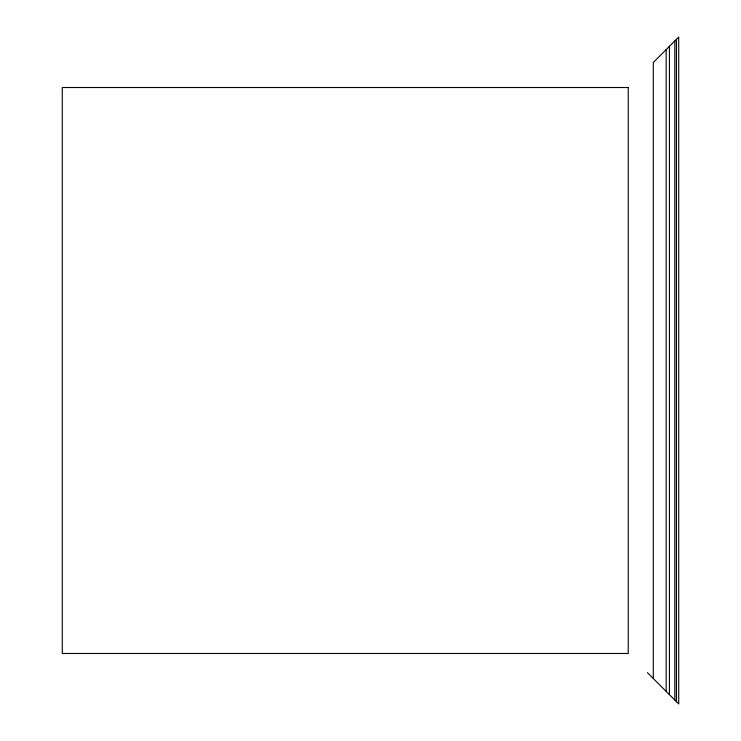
<?xml version="1.0" encoding="UTF-8"?>
<svg xmlns="http://www.w3.org/2000/svg" width="741" height="741" viewBox="0 0 741 741"><rect width="100%" height="100%" fill="white"/><g stroke="black" fill="none" stroke-linecap="round" stroke-linejoin="round"><path stroke-width="1.11" d="M647.412 672.652L678.719 703.95L678.719 37.05L653.303 62.457L653.303 678.543M676.459 39.31L676.459 701.69M674.838 40.922L674.838 700.078M669.419 46.35L669.419 694.65M666.159 49.61L666.159 691.39M628.248 87.521L62.281 87.521L62.281 653.479L628.248 653.479L628.248 87.521"/></g></svg>
